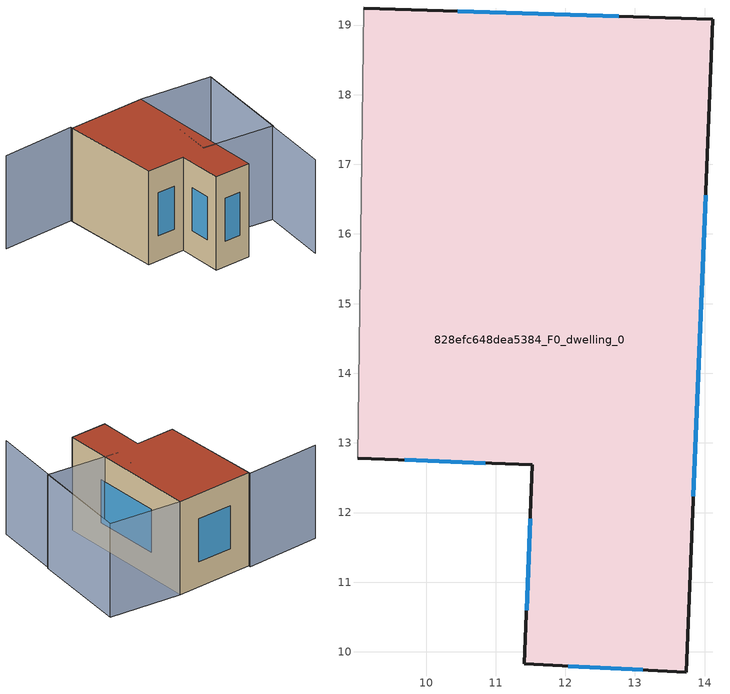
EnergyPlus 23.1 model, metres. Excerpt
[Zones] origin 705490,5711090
828efc648dea5384_F0_dwelling_0
 floor ground (EU_floor_Construction): 14.12,19.08 13.74,9.71 11.41,9.83 11.53,12.68 9.02,12.78 9.11,19.25 z0
 wall outside (EU_wall_Construction): 9.02,12.78 11.53,12.68 11.41,9.83 13.74,9.71 14.12,19.08 9.11,19.25 z0:6
 wall adiabatic (EU_wall_Construction): 9.11,19.25 9.02,12.78 z0:6
 window (EU_Window_Construction): 12.77,19.13 10.46,19.2 / 13.84,12.24 14.01,16.55 / 12.04,9.8 13.11,9.74 / 11.5,11.91 11.44,10.6 / 9.7,12.76 10.85,12.71 z1.62:4.38
 roof outside (EU_roof_Construction): 13.74,9.71 14.12,19.08 9.11,19.25 9.02,12.78 11.53,12.68 11.41,9.83 z6
shading: 4.3,19.44 9.11,19.38 / 9.11,19.38 9.02,12.78 / 16.75,7.53 18.66,18.3 / 18.66,18.31 17.57,11.92 / 17.57,11.92 13.03,12.7 / 13.03,12.7 14.12,19.08 / 14.12,19.08 18.66,18.31 z0:6
[Building]
EU S2 Campaign: North Axis=0; Terrain=City; Solar Distribution=FullExterior
[Site:Location]
London: Latitude=51.5; Longitude=-0.5; Time Zone=0; Elevation=25
[SizingPeriod:WeatherFileDays]
AnnualSizingPeriod: Begin Month=1; Begin Day of Month=1; End Month=12; End Day of Month=31; Day of Week for Start Day=Monday; Use Weather File Daylight Saving Period=No; Use Weather File Rain and Snow Indicators=No
[MATERIAL]
EU_InternalMass_Material: Roughness=MediumRough; Thickness=0.1; Conductivity=1; Density=1800; Specific Heat=900; Thermal Absorptance=0.9; Solar Absorptance=0.7; Visible Absorptance=0.7
[MATERIAL:NOMASS] Roughness=MediumRough; Thermal Absorptance=0.9; Solar Absorptance=0.7; Visible Absorptance=0.7
Name | Thermal Resistance
EU_wall_NoMass | 0.555556
EU_roof_NoMass | 0.510204
EU_floor_NoMass | 1.68919
[WINDOWMATERIAL:SIMPLEGLAZINGSYSTEM]
EU_Window_SimpleGlazing: UFactor=3.96; Solar Heat Gain Coefficient=0.85; Visible Transmittance=0.85
[CONSTRUCTION]
EU_wall_Construction: EU_wall_NoMass
EU_roof_Construction: EU_roof_NoMass
EU_floor_Construction: EU_floor_NoMass
EU_InternalMass_Construction: EU_InternalMass_Material
EU_Window_Construction: EU_Window_SimpleGlazing
[ZONE]
828efc648dea5384_F0_dwelling_0: Type=1; Multiplier=1; Ceiling Height=autocalculate; Volume=231.501; Floor Area=autocalculate; Part of Total Floor Area=Yes
[INTERNALMASS]
828efc648dea5384_F0_dwelling_0_EU_InternalMass: Construction=EU_InternalMass_Construction; Zone or ZoneList=828efc648dea5384_F0_dwelling_0; Surface Area=38.5834
[OTHEREQUIPMENT]
EU_Step8_InternalGain_828efc648dea5384_F0_dwelling_0_f000: Fuel Type=Electricity; Zone or ZoneList or Space or SpaceList=828efc648dea5384_F0_dwelling_0; Schedule=EU_Step8_GainSchedule_828efc648dea5384_F0_dwelling_0_f000; Design Level Calculation Method=Watts/Area; Power per Zone Floor Area=1; Fraction Latent=0; Fraction Radiant=0; Fraction Lost=0; Carbon Dioxide Generation Rate=0; EndUse Subcategory=EU_Step8_InternalGains
[ZONEVENTILATION:DESIGNFLOWRATE]
EU_ConstantAir_828efc648dea5384_F0_dwelling_0: Zone or ZoneList or Space or SpaceList=828efc648dea5384_F0_dwelling_0; Schedule=EU_AlwaysOn; Design Flow Rate Calculation Method=AirChanges/Hour; Air Changes per Hour=0.48; Ventilation Type=Natural; Fan Pressure Rise=0; Fan Total Efficiency=1; Constant Term Coefficient=1; Temperature Term Coefficient=0; Velocity Term Coefficient=0; Velocity Squared Term Coefficient=0; Minimum Indoor Temperature=-100; Maximum Indoor Temperature=100; Delta Temperature=-100; Minimum Outdoor Temperature=-100; Maximum Outdoor Temperature=100; Maximum Wind Speed=40
[HVACTEMPLATE:THERMOSTAT]
EU_HeatOnly_828efc648dea5384_F0_dwelling_0: Constant Heating Setpoint=20; Constant Cooling Setpoint=50
[HVACTEMPLATE:ZONE:IDEALLOADSAIRSYSTEM]
828efc648dea5384_F0_dwelling_0: Template Thermostat=EU_HeatOnly_828efc648dea5384_F0_dwelling_0; System Availability Schedule=EU_AlwaysOn; Maximum Heating Supply Air Temperature=50; Minimum Cooling Supply Air Temperature=13; Maximum Heating Supply Air Humidity Ratio=0.0156; Minimum Cooling Supply Air Humidity Ratio=0.0077; Heating Limit=NoLimit; Cooling Limit=NoLimit; Heating Availability Schedule=EU_AlwaysOn; Cooling Availability Schedule=EU_CoolingOff; Dehumidification Control Type=ConstantSensibleHeatRatio; Cooling Sensible Heat Ratio=0.7; Dehumidification Setpoint=60; Humidification Control Type=None; Humidification Setpoint=30; Outdoor Air Method=None; Outdoor Air Flow Rate per Person=0.00944; Outdoor Air Flow Rate per Zone Floor Area=0; Outdoor Air Flow Rate per Zone=0; Demand Controlled Ventilation Type=None; Outdoor Air Economizer Type=NoEconomizer; Heat Recovery Type=None; Sensible Heat Recovery Effectiveness=0.7; Latent Heat Recovery Effectiveness=0.65
[SIZING:ZONE]
828efc648dea5384_F0_dwelling_0: Zone Cooling Design Supply Air Temperature Input Method=SupplyAirTemperature; Zone Cooling Design Supply Air Temperature=13; Zone Heating Design Supply Air Temperature Input Method=SupplyAirTemperature; Zone Heating Design Supply Air Temperature=50; Zone Cooling Design Supply Air Humidity Ratio=0.008; Zone Heating Design Supply Air Humidity Ratio=0.008; Cooling Design Air Flow Method=DesignDay; Cooling Design Air Flow Rate=0; Cooling Minimum Air Flow per Zone Floor Area=0.000762; Cooling Minimum Air Flow=0; Cooling Minimum Air Flow Fraction=0.2; Heating Design Air Flow Method=DesignDay; Heating Design Air Flow Rate=0; Heating Maximum Air Flow per Zone Floor Area=0.002032; Heating Maximum Air Flow=0.141576; Heating Maximum Air Flow Fraction=0.3; Account for Dedicated Outdoor Air System=No; Dedicated Outdoor Air System Control Strategy=NeutralSupplyAir; Dedicated Outdoor Air Low Setpoint Temperature for Design=autosize; Dedicated Outdoor Air High Setpoint Temperature for Design=autosize; Zone Load Sizing Method=Sensible Load Only No Latent Load; Zone Latent Cooling Design Supply Air Humidity Ratio Input Method=HumidityRatioDifference; Zone Cooling Design Supply Air Humidity Ratio Difference=0.005; Zone Latent Heating Design Supply Air Humidity Ratio Input Method=HumidityRatioDifference; Zone Humidification Design Supply Air Humidity Ratio Difference=0.005
[SCHEDULE:CONSTANT]
Name | Hourly Value
EU_AlwaysOn | 1
EU_CoolingOff | 0
[SCHEDULE:FILE]
EU_Step8_GainSchedule_828efc648dea5384_F0_dwelling_0_f000: File=../../schedules/828efc648dea5384/828efc648dea5384_F0_dwelling_0_f000_gain.csv; Column Number=1; Rows to Skip at Top=0; Number of Hours of Data=8760; Column Separator=Comma; Interpolate to Timestep=No; Minutes per Item=60; Adjust Schedule for Daylight Savings=Yes
